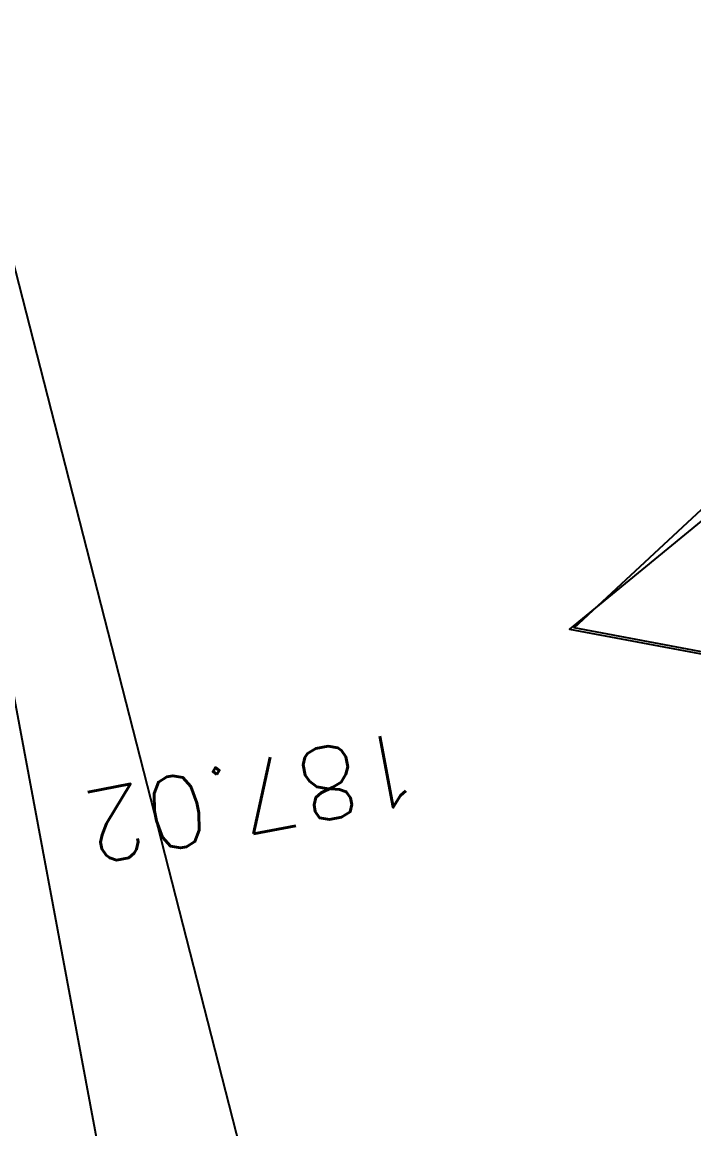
# Model space of a CAD drawing. Extents: x 0 to 613264, y -387505 to 675.
# Drawn here: x 519270 to 522431, y -278302 to -273091 of the extents above; entities that cross this region are included whole.
import ezdxf
from ezdxf.enums import TextEntityAlignment as Align
from ezdxf.lldxf.tags import DXFTag

# ---------------------------------------------------------------- set-up
doc = ezdxf.new("R2010")
doc.units = 0
for name, color, linetype, plot in [('Fond topo - N', 252, 'Continuous', False), ('Fond topo - NCACHE', 252, 'Continuous', False), ('Fond topo - ZCACHE', 252, 'Continuous', False)]:
    doc.layers.add(name, color=color, linetype=linetype, plot=plot)
doc.layers.add('Fond topo - P', color=252, linetype='Continuous', lineweight=50)
for name, color, linetype in [('Fond topo - Z', 252, 'Continuous'), ('prlm-VRD', 2, 'Continuous'), ('SA - clôture', 252, 'DIVISE2'), ('SA - EBC', 252, 'Continuous'), ('SA - enrobé', 252, 'Continuous'), ('SA - limite revêtement', 252, 'Continuous'), ('SA - platelage bois', 252, 'Continuous')]:
    doc.layers.add(name, color=color, linetype=linetype)
doc.styles.add('SIMPLEX', font='simplex_.ttf', dxfattribs={"height": 1.25})
tags = doc.linetypes.add('DIVISE2', pattern=[15.874999761581421, 6.349999904632568, -3.174999952316284, 0, -3.174999952316284, 0, -3.174999952316284]).pattern_tags.tags
tags[14:15] = [DXFTag(74, 4), DXFTag(75, 0), DXFTag(340, '0'), DXFTag(46, 0.0), DXFTag(50, 0.0), DXFTag(44, 0.0), DXFTag(45, 0.0)]
tags[12:13] = [DXFTag(74, 4), DXFTag(75, 0), DXFTag(340, '0'), DXFTag(46, 0.0), DXFTag(50, 0.0), DXFTag(44, 0.0), DXFTag(45, 0.0)]
tags[10:11] = [DXFTag(74, 4), DXFTag(75, 0), DXFTag(340, '0'), DXFTag(46, 0.0), DXFTag(50, 0.0), DXFTag(44, 0.0), DXFTag(45, 0.0)]
tags[8:9] = [DXFTag(74, 4), DXFTag(75, 0), DXFTag(340, '0'), DXFTag(46, 0.0), DXFTag(50, 0.0), DXFTag(44, 0.0), DXFTag(45, 0.0)]
tags[6:7] = [DXFTag(74, 4), DXFTag(75, 0), DXFTag(340, '0'), DXFTag(46, 0.0), DXFTag(50, 0.0), DXFTag(44, 0.0), DXFTag(45, 0.0)]
tags[4:5] = [DXFTag(74, 4), DXFTag(75, 0), DXFTag(340, '0'), DXFTag(46, 0.0), DXFTag(50, 0.0), DXFTag(44, 0.0), DXFTag(45, 0.0)]

# ---------------------------------------------------------------- blocks, each defined once
blk = doc.blocks.new('PTOPO')
at = {"layer": 'Fond topo - NCACHE', "style": 'SIMPLEX'}
blk.add_attdef('MAT', text='', height=0.34, dxfattribs=at).set_placement((0.09999999986030161, -0.09999999962747097), align=Align.TOP_LEFT)
at = {"layer": 'Fond topo - ZCACHE', "style": 'SIMPLEX'}
blk.add_attdef('ALT', (0.09999999986030161, 0.09999999962747097), '', height=0.34, dxfattribs=at)
blk = doc.blocks.new('A$C1F970F0F')
at = {"layer": 'SA - EBC'}
h = blk.add_hatch(dxfattribs=at)
h.set_pattern_fill('_USER', color=256, scale=74.99999999999999, angle=-325.7236014113932, style=0, pattern_type=0)
h.set_pattern_definition([(34.27639858860678, (-277130161.1279894, -473864756.7787022), (-42.238928459823, 61.97477650275113), [])])
edge = h.paths.add_edge_path()
edge.add_line((5801.470568619522, -3162.013069131843), (4083.559282644929, -3271.123614088357))
edge.add_line((4083.559282644929, -3271.123614088356), (4014.481307725509, -3717.332461968055))
edge.add_line((4014.48130772551, -3717.332461968055), (3135.517961824245, -3810.19300101904))
edge.add_line((3135.517961824245, -3810.19300101904), (2274.245008604417, -3693.648081323564))
edge.add_line((2274.245008604417, -3693.648081323564), (1554.636776175834, -3420.099318784944))
edge.add_arc((2508.775769578408, -2315.674454232369), 1459.498372788833, 157.1868533427094, 229.1754823893534, ccw=False)
edge.add_arc((1966.013830892235, -2087.371785851423), 870.6752834691503, 94.3015183869224, 157.1868533106914, ccw=False)
edge.add_line((1900.708697991695, -1219.149067345796), (2859.239020416566, -1223.495634912559))
edge.add_arc((3100.860739749298, 1265.329539486049), 2500.526305395239, 264.4549516394795, 302.9422754293212)
edge.add_arc((4209.331858878893, -445.3369775435177), 462.1229708170858, 302.9422754305585, 376.8336969250394)
edge.add_arc((2214.122706379954, -1049.006753214115), 2546.655714682971, 16.8336969158998, 38.14703645440247)
edge.add_arc((3041.32627014761, -399.2990096244524), 1494.806919462396, 38.14703657403813, 72.97328584086019)
edge.add_line((3479.031970107599, 1029.988031775616), (2182.437305702805, 1414.38613606858))
edge.add_line((2182.437305702805, 1414.38613606858), (1056.590900019184, 1822.819186472099))
edge.add_arc((1766.412018482452, 3779.442320525911), 2081.398594438606, 212.7495497786225, 250.0603089288685, ccw=False)
edge.add_line((15.86575126143373, 2653.472571668582), (-104.0907319930869, 3091.26353710603))
edge.add_line((-104.0907319930869, 3091.26353710603), (-169.6986146466322, 3639.54836895815))
edge.add_line((-169.6986146466322, 3639.548368958149), (-35.58090533515337, 6158.014854826562))
edge.add_arc((-194.3533792400212, 7143.826589584332), 998.5156357593988, 279.1493507374978, 373.962283499627)
edge.add_arc((2392.201579171132, 7786.918955579627), 1666.786287877102, 172.6269749467245, 193.9622835974407, ccw=False)
edge.add_arc((-45.50651600643437, 8102.354993671941), 791.2455775503726, -7.373025019439765, 16.43829965925021)
edge.add_line((713.3969204091394, 8326.263765657093), (486.7428317772967, 9142.81155059313))
edge.add_line((486.7428317772967, 9142.811550593131), (1338.845530021721, 9564.23852196786))
edge.add_line((1338.845530021721, 9564.23852196786), (1632.623584095551, 8945.24637913095))
edge.add_line((1632.623584095551, 8945.246379130947), (1394.029444699765, 8829.874494032001))
edge.add_line((1394.029444699765, 8829.874494032001), (1731.997733793977, 8131.230781666551))
edge.add_arc((1233.216649704336, 7889.945865525577), 554.0766919865823, -19.640967550384175, 25.815335324856676, ccw=False)
edge.add_line((1755.055695752756, 7703.706797235046), (1558.214479468655, 6807.520788570679))
edge.add_line((1558.214479468655, 6807.52078857068), (1570.021725572625, 6609.158708993335))
edge.add_line((1570.021725572625, 6609.158708993335), (1852.913141606868, 5734.125706863067))
edge.add_line((1852.913141606869, 5734.125706863067), (2726.748207475315, 4020.986816292172))
edge.add_line((2726.748207475315, 4020.986816292172), (3802.352916265851, 4004.947770972833))
edge.add_arc((8355.58168857983, 5950.706307988518), 4951.552134169374, 203.138762427905, 230.8301436200186)
edge.add_arc((13583.66465597079, 12367.85935474512), 13228.79229856088, 230.8301435441083, 233.1638398044412)
edge.add_line((5652.622255943647, 1780.153648245416), (4998.697813068342, 1820.441475819727))
edge.add_line((4998.697813068342, 1820.441475819727), (4863.841220233488, 767.0816613875431))
edge.add_line((4863.841220233488, 767.0816613875434), (5595.355488733695, 631.185878681516))
edge.add_line((5595.355488733695, 631.1858786815158), (5852.747939948536, -2020.707044821664))
edge.add_line((5852.747939948536, -2020.707044821665), (5881.394298709887, -2966.563612924887))
edge.add_line((5881.394298709887, -2966.563612924887), (5801.470568619523, -3162.013069131842))
at = {"layer": 'SA - platelage bois'}
h = blk.add_hatch(dxfattribs=at)
h.set_pattern_fill('PASSERELLE', color=256, scale=150, angle=-79.57359988551433, style=0, pattern_type=2)
h.set_pattern_definition([(280.4264001144857, (-277130161.1279894, -473864756.7787022), (55.32121061969438, 10.17969329456503), []), (280.4264001144857, (-277130142.6875859, -473864753.3854711), (55.32121061969438, 10.17969329456503), [18.75, -18.75]), (280.4264001144857, (-277130124.2471823, -473864749.99224), (55.32121061969438, 10.17969329456503), [18.75, -18.75])])
edge = h.paths.add_edge_path()
edge.add_line((4069.417644666773, 6608.563670108861), (4408.474620541857, 6695.398957626285))
edge.add_line((4408.474620541857, 6695.398957626285), (4532.525031218594, 6211.031849278985))
edge.add_line((4532.525031218594, 6211.031849278985), (4194.274329965241, 6123.894369201085))
at = {"layer": 'SA - clôture', "ltscale": 0.1000000014901161, "elevation": 9.999999999999998e-08, "flags": 128}
blk.add_lwpolyline([(4069.417644666773, 6608.563670108861), (4408.474620541857, 6695.398957626285), (4532.525031218594, 6211.031849278985), (4192.394322752107, 6123.41005660197)], dxfattribs=at)
at = {"layer": 'SA - enrobé'}
for points in [[(7468.942843266607, 8745.166350041736), (4686.176285657987, 6461.263924183753), (8527.026134476295, 5741.917854959565)], [(8504.663795556335, 5743.031099718173), (4688.35858653882, 6461.895392988572), (6700.681395911883, 8333.233252020125), (8036.110024208943, 7056.094562955612), (5990.566606092258, 7146.026651659193), (5979.594389737894, 7145.947120731422), (5979.879627154558, 7106.595315492756), (5989.215031903106, 7106.662982091391), (6000.81088140974, 6824.628923951479), (5989.131131824183, 6822.961866977696), (5995.058720492932, 6781.431943372051), (6006.867363487676, 6783.117397246232), (6057.715214025089, 6504.456680537996), (6047.599352593317, 6501.254889677308), (6059.926267175051, 6462.308757948018), (6070.251821612904, 6465.57691889038), (6156.357971198826, 6154.525818401622), (6147.073725007035, 6151.101460201834), (6160.915628245496, 6113.572781647852), (6170.297797791402, 6117.033257469077), (6204.970432962968, 5456.184269140444), (6198.184139780045, 4315.030256060149), (6064.736897038219, 2750.755663699648)]]:
    blk.add_lwpolyline(points, dxfattribs=at)
at = {"layer": 'SA - limite revêtement', "elevation": 9.999999999999998e-08, "flags": 128}
blk.add_lwpolyline([(4069.417644666773, 6608.563670108861), (4408.474620541857, 6695.398957626285), (4532.525031218594, 6211.031849278985), (4194.276309654704, 6123.886685123122)], dxfattribs=at)
at = {"layer": 'SA - platelage bois', "elevation": 9.999999999999998e-08, "flags": 128}
blk.add_lwpolyline([(4069.417644666773, 6608.563670108861), (4408.474620541857, 6695.398957626285), (4532.525031218594, 6211.031849278985), (4194.274329965241, 6123.894369201085)], dxfattribs=at)
at = {"layer": 'Fond topo - P', "ltscale": 2}
ref = blk.add_blockref('PTOPO', (4473.33867221913, 6341.60012166356), dxfattribs=dict(at, xscale=99.99999999999999, yscale=99.99999999999999, zscale=99.99999999999999, rotation=271.3255105912447))
ref.add_attrib('MAT', '1', (4402.442846454307, 6327.242257126713), dxfattribs={"layer": 'Fond topo - N', "color": 0, "ltscale": 2, "height": 20, "rotation": 190.8181128567654, "style": 'SIMPLEX'})
ref.add_attrib('ALT', '187.02', (4612.51903731122, 6413.764081414099), dxfattribs={"layer": 'Fond topo - Z', "color": 0, "ltscale": 2, "height": 33.99999999999999, "rotation": 190.8181128567654, "style": 'SIMPLEX'})

msp = doc.modelspace()

# ---------------------------------------------------------------- block references
at = {"layer": 'prlm-VRD', "xscale": 9.999999999999998, "yscale": 9.999999999999998, "zscale": 9.999999999999998}
msp.add_blockref('A$C1F970F0F', (474984.9359816406, -340561.1028248291, -9.999999999999997e-07), dxfattribs=at)

doc.saveas('drawing.dxf')
